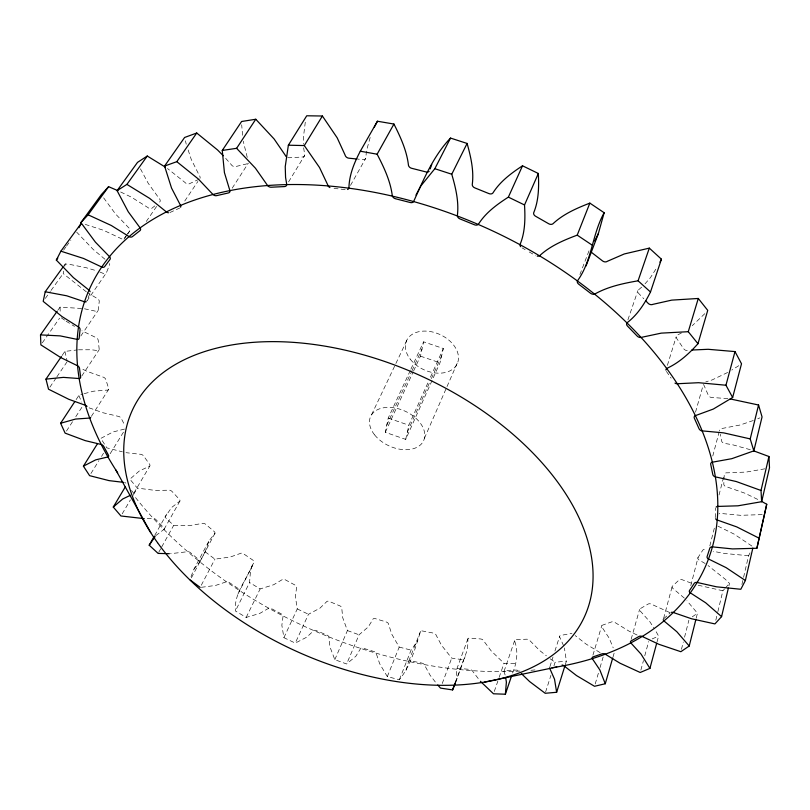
<?xml version="1.0" encoding="UTF-8"?>
<svg xmlns="http://www.w3.org/2000/svg" width="810" height="810" viewBox="0 0 810 810"><rect width="100%" height="100%" fill="white"/><g stroke="black" fill="none" stroke-linecap="round" stroke-linejoin="round"><path stroke-width="0.61" stroke-dasharray="4.05 3.04" d="M715.24 517.6L715.655 508.174M764.853 468.818L746.182 472.078L727.512 472.827A3.311 2.228 13.7 0 0 724.241 474.65L723.786 484.096A3.291 2.197 13.8 0 0 726.813 486.861L744.886 493.209L759.193 500.134M305.289 122.189L303.436 137.123L303.578 144.251M512.548 673.029C516.8 663.188 518.491 651.736 514.785 641.459A2.744 1.59 19.8 0 1 516.253 639.647L526.551 639.201A2.754 1.6 19.6 0 1 530.064 640.811L539.733 650.572L546.396 655.817M410.923 369.137L423.589 341.83L443.343 348.523L439.992 362.809L405.699 439.395L385.287 432.307L388.223 418.082L410.397 370.281M51.04 290.456L63.17 273.567L63.696 271.158M64.749 266.338L65.276 263.928L71.624 264.779L86.427 267.776L96.977 270.925M413.616 370.929L420.441 356.147L423.589 341.83M405.699 439.395L408.858 425.22L428.409 381.723M741.919 584.486L743.307 578.492M743.58 577.287L748.572 555.721L750.273 552.4M728.929 585.751L729.496 583.382L725.061 579.079L708.072 565.552M715.807 620.227L717.579 612.856M717.873 611.631L722.905 590.753L724.555 588.91M191.383 577.844L205.183 551.812L208.98 540.908L214.518 533.831A2.673 1.529 27.4 0 0 214.012 531.36L205.76 524.364A2.683 1.539 27.6 0 0 202.267 523.452L190.633 525.427L173.694 525.376L164.987 517.195L171.629 507.485L179.243 501.603A2.714 1.569 28.5 0 0 179.283 499.213L172.084 491.528A2.724 1.569 28.7 0 0 168.551 490.202L155.581 490.465L137.346 488.086L129.873 479.196L139.34 470.964L148.939 466.479A2.764 1.61 29.6 0 0 149.556 464.241L143.613 455.99A2.774 1.62 29.8 0 0 140.11 454.248L126.016 452.679M696.236 618.071L697.461 613.21L686.931 600.757M681.463 649.286L683.316 642.026M684.551 637.187L688.875 620.237M709.833 545.869L714.977 525.629M719.027 495.001L724.241 474.65M690.788 585.62L698.068 557.462L702.786 550.192A3.139 1.995 14.7 0 1 706.715 549.565M712.77 455.99L719.128 432.034M657.001 642.087L658.601 636.103L655.047 629.775M663.603 618.405L672.057 586.946M640.862 670.103L643.464 660.575M644.76 655.806L648.668 641.52M631.152 639.252L639.586 609.404M695.527 412.148L703.283 384.709M613.089 656.728L614.112 653.204M595.218 683.934L598.661 672.239M600.038 667.562L603.146 657.021M592.95 655.087L601.779 625.695M667.389 365.35L676.127 336.97M565.279 664.716L566.403 661.122L564.398 647.97M455.503 682.405L456.546 679.124L456.739 669.85A2.734 1.539 21 0 1 458.683 668.402L469.435 669.354A2.744 1.539 20.8 0 1 472.686 671.267L479.642 680.4M455.817 682.141L467.623 648.911L467.897 639.566A2.693 1.549 20.9 0 1 469.82 638.098L480.431 638.938A2.703 1.559 20.7 0 1 483.641 640.831L491.174 650.865L504.002 663.299L515.747 663.613M545.576 692.094L550.901 675.378M553.949 665.83L555.093 662.256L566.403 661.122M549.919 666.64L552.997 657.021M554.931 651.017L559.548 636.589M205.183 551.812L214.923 559.153L230.283 557.017L240.388 553.453A2.653 1.509 26.5 0 1 243.769 553.949L252.892 560.135A2.643 1.509 26.3 0 1 253.925 562.646L252.295 565.4C246.25 580.284 233.786 593.933 235.427 610.983L246.169 617.433L259.787 613.413L268.242 608.512A2.673 1.478 25.4 0 1 271.492 608.624L281.445 613.98A2.673 1.478 25.1 0 1 283.014 616.461L281.85 625.259L283.905 637.672L295.275 643.089L306.798 637.156L313.379 630.939A2.673 1.478 24.3 0 1 316.386 630.646L326.835 635.02A2.673 1.478 24 0 1 328.88 637.429L329.933 646.846L334.813 659.674L346.629 663.977L355.833 656.262L360.409 648.881A2.683 1.488 23.2 0 1 363.123 648.182L373.866 651.493A2.683 1.488 22.9 0 1 376.356 653.792L379.627 663.623L387.312 676.613L399.36 679.712C410.326 666.235 415.226 648.476 420.268 632.124A2.663 1.519 22 0 1 422.607 631.01L433.309 633.086A2.663 1.529 21.8 0 1 436.155 635.202L441.511 645.266L451.707 658.125L463.624 659.826L465.163 656.647M252.295 565.4L250.513 570.716L249.571 582.542L235.427 610.983M627.922 319.788L637.905 290.598M504.053 671.328L514.623 640.578M494.292 691.436L498.747 678.537M499.152 677.362L504.002 663.299M455.139 682.972L463.624 659.826M456.779 669.03L467.937 638.736M442.24 683.498L451.707 658.125M406.043 670.376L408.493 661.962A2.703 1.509 22.1 0 1 410.842 660.879L421.696 663.056A2.714 1.509 21.9 0 1 424.592 665.182L430.09 675.226L436.367 683.336M579.93 274.499L589.174 250.361M89.626 294.06L86.953 300.976L106.404 272.798L109.583 264.698A3.169 2.035 34.5 0 0 109.644 263.544M191.038 576.598L193.944 569.207L208.98 540.908M408.736 661.223L420.511 631.375M399.36 679.712L411.085 650.096L417.778 640.619M370.16 137.467L366.403 151.106L365.907 157.13A3.564 2.703 31.5 0 1 362.921 159.631L358.243 159.145M387.312 676.613L399.198 647.099L391.716 634.098L388.567 624.226A2.643 1.509 22.9 0 0 386.127 621.938L375.536 618.708A2.643 1.498 23.1 0 0 372.853 619.437L368.256 626.93L359.073 634.797L346.629 663.977M334.813 659.674L347.429 630.575L342.721 617.706L341.769 608.229A2.632 1.498 24 0 0 339.775 605.819L329.488 601.526A2.632 1.498 24.3 0 0 326.511 601.85L319.93 608.178L308.468 614.274L295.275 643.089M424.42 438.281L446.523 387.717M447.029 386.562L458.075 361.28M430.475 377.146L443.343 348.523M407.268 432.337L429.341 383.15M431.396 378.584L441.663 355.701M385.287 432.307L413.1 372.063M386.745 425.23L411.48 371.77M412.007 370.636L422.01 349.019M283.905 637.672L297.27 608.928L295.367 596.454L296.612 587.584A2.632 1.498 25.1 0 0 295.083 585.093L285.292 579.808A2.632 1.498 25.4 0 0 282.083 579.727L273.669 584.739L260.142 588.931L249.571 582.542M371.577 414.71L407.602 338.803M246.169 617.433L260.142 588.931M237.988 593.983L253.925 562.646M201.295 585.225L214.923 559.153M199.928 561.593L214.994 533.193M158.709 552.339L161.109 548.026M161.706 546.942L173.694 525.376M164.096 529.305L179.901 501.066M154.669 535.511L166.688 514.087M350.497 185.379L365.634 158.537M133.873 493.098L149.779 466.064M122.209 513.834L130.41 499.892M133.559 494.525L137.346 488.086M288.603 181.885L304.661 155.48M110.17 453.732L123.596 431.922M90.933 473.516L98.881 460.688M101.534 456.415L103.518 453.205M655.796 269.244L650.44 277.638L645.054 283.794M91.378 416.35L108.651 389.367M232.227 188.143L248.336 163.144M66.45 431.072L73.123 420.795M75.796 416.684L82.468 406.407M76.12 399.624L78.813 395.513L83.086 393.933M81.8 375.972L98.982 350.021M184.761 201.012L197.883 181.45M193.944 569.207L199.462 562.221A2.714 1.509 27.3 0 0 198.916 559.761L190.502 552.724A2.724 1.519 27.5 0 0 186.958 551.782L170.515 553.676M49.916 387.15L56.163 377.906M56.862 376.883L67.281 361.473M80.808 335.998L97.757 311.03M62.087 355.519L64.891 351.408L77.284 349.92M146.276 221.474L158.193 204.14M124.051 239.183L126.856 235.133M127.565 234.12L129.671 231.083A3.26 2.147 35.1 0 0 128.425 227.458L115.486 213.911L103.417 197.549M42.322 342.832L59.586 318.168M57.885 310.22L60.061 307.132L83.238 308.58M45.34 298.404L50.331 291.448M63.838 265.913L65.276 263.928M63.605 250.118L65.782 247.121M66.511 246.129L70.875 240.145M126.968 234.708L124.264 238.332A3.24 2.126 35 0 1 120.406 238.251L103.609 230.323L83.562 223.854M127.646 233.796L129.671 231.083M704.822 313.662L692.277 325.671M725.375 587.989L729.496 583.382M663.734 618.749L670.214 612.887M155.803 535.612L163.428 529.831A2.754 1.549 28.3 0 0 163.448 527.452L156.087 519.736A2.764 1.559 28.6 0 0 152.493 518.38L144.261 518.643M641.662 287.145L638.887 289.534A3.554 2.673 16.7 0 0 638.614 293.341L643.798 298.768M154.831 205.892L151.976 208.17A3.321 2.238 35.3 0 1 147.795 207.471L131.352 197.144L118.979 191.19M692.287 616.845L697.461 613.21M738.74 365.715L731.805 370.069M727.643 372.478L712.111 379.941L705.804 381.854M681.544 332.9L677.808 334.884A3.513 2.572 15 0 0 676.613 338.327L683.741 348.796A3.503 2.551 14.7 0 0 688.389 350.447M199.047 179.213L189.317 183.789A3.402 2.359 35.4 0 1 184.953 182.432L167.508 168.52M169.898 212.544L179.709 208.038M652.202 638.918L658.601 636.103M757.785 418.77L759.922 417.859M753.3 420.501L740.36 424.946L722.328 428.429A3.392 2.349 13.6 0 0 719.614 430.849M84.26 393.63L93.666 391.179L106.839 390.126A2.896 1.731 31.7 0 0 108.621 388.365L105.786 379.495A2.916 1.752 31.9 0 0 102.617 376.944L87.166 371.395L80.757 368.317M247.141 163.802L235.568 166.577A3.463 2.481 34.9 0 1 231.184 164.562L224.137 156.583M124.507 429.077L113.035 431.953L100.815 438.392L106.829 447.859L122.391 451.828M78.509 349.809L91.348 349.758L96.825 350.467A2.977 1.812 32.7 0 0 99.184 349.059L98.192 340.18A2.997 1.833 32.9 0 0 95.337 337.274L81.942 330.794M762.18 514.613L740.593 515.312L721.973 513.57A3.23 2.106 14.1 0 0 718.986 513.884M201.376 587.301L215.652 585.428L225.828 581.985A2.693 1.498 26.4 0 1 229.25 582.512L238.535 588.759A2.683 1.488 26.2 0 1 239.598 591.249M748.572 555.721L724.707 553.493L713.175 551.306M334.044 188.386L345.931 189.682M727.866 398.662L712.587 397.507A3.442 2.44 13.9 0 1 708.365 395.351L703.779 384.821M84.493 308.792L95.296 311.131A3.058 1.914 33.6 0 0 98.212 310.149L99.245 301.512A3.078 1.934 33.8 0 0 96.805 298.293L87.298 292.471M722.905 590.753L697.693 585.124M399.198 647.099L411.085 650.096M691.153 583.089L682.992 580.041A3.048 1.893 15.5 0 0 678.932 580.112L672.513 586.076A3.027 1.873 15.7 0 0 673.434 588.87L685.331 598.965M750.293 449.702L732.361 444.7L725.294 443.536A3.372 2.319 13.6 0 1 721.629 441.015L720.282 434.241M420.441 356.147L439.992 362.809M388.223 418.082L408.858 425.22M669.84 612.583L652.121 604.523A2.967 1.802 16.5 0 0 648.071 604.098L640.244 608.674A2.946 1.782 16.7 0 0 640.497 611.307L649.944 621.847L654.409 628.783M89.141 407.855L102.9 412.725L117.825 416.239A2.835 1.681 30.9 0 1 121.216 418.395L124.578 424.885M347.429 630.575L359.073 634.797M99.984 272.109L102.981 273.284A3.149 2.015 34.4 0 0 106.404 272.798M717.913 526.135L734.245 534.165L753.108 546.871M297.27 608.928L308.468 614.274M637.116 635.02L629.157 631.213L615.489 622.819A2.886 1.731 17.4 0 0 611.53 621.938L602.61 625.117A2.865 1.711 17.7 0 0 602.235 627.517L609.181 638.158L613.2 647.838M600.119 652.637L586.126 644.102L575.181 635.567M522.055 247.87L525.143 249.632M529.264 251.981L535.44 255.504M705.156 563.507L699.688 560.358A3.119 1.974 14.9 0 1 698.068 557.462M66.116 321.165L74.51 326.389M86.336 291.823L63.17 273.567M61.276 317.803L65.154 320.497M550.192 658.813L555.093 662.256M104.966 259.23L93.302 249.531L76.687 232.166M131.625 490.526L132.982 492.358A2.805 1.59 29.4 0 1 133.448 493.371M666.438 371.446L671.095 378.149M140.454 168.844L148.25 183.323L159.104 198.42A3.341 2.268 35.4 0 1 159.6 202.095M78.813 395.513L81.689 402.094M247.252 157.373L243.233 141.183M563.588 645.752L559.933 637.521A2.794 1.64 18.7 0 1 560.885 635.394L570.615 633.602A2.815 1.66 18.5 0 1 571.951 633.592M505.126 674.983L504.225 672.219A2.784 1.579 20 0 1 505.693 670.427L516.122 670.093A2.794 1.59 19.7 0 1 519.696 671.723M188.163 150.022L191.231 159.368L199.392 175.618A3.412 2.389 35.3 0 1 199.959 178.362M185.419 140.829L186.239 144.18M64.891 351.408L67.017 360.359M303.639 147.825L304.59 154.011A3.534 2.612 33.5 0 1 302.444 157.019L289.393 157.748A3.523 2.592 33.8 0 1 287.722 157.494M242.565 135.27L241.694 124.831M60.061 307.132L60.213 313.389M534.975 669.921A337.78 218.963 24.5 0 1 528.768 670.477M519.99 671.075A337.78 218.963 24.5 0 1 133.539 495.031M124.588 482.487A2.815 1.61 29.6 0 1 125.894 483.135M374.666 434.96A29.13 19.116 24.5 0 0 422.344 442.817A29.13 19.116 24.5 0 0 394.328 407.865A29.13 19.116 24.5 0 0 374.666 434.96M410.143 359.063A27.823 19.349 24.5 0 0 455.979 365.877A27.823 19.349 24.5 0 0 429.675 331.452A27.823 19.349 24.5 0 0 410.143 359.063"/><path stroke-width="1.21" d="M480.401 681.311L493.482 693.785L505.369 694.221L506.382 682.172L505.744 677.99M347.571 189.51A3.635 2.693 31.1 0 0 348.948 187.191C349.383 174.433 354.405 162.354 360.308 151.217L377.126 154.194C383.818 167.083 390.248 180.549 392.212 195.089A3.655 2.744 29.1 0 0 395.574 198.764L410.214 202.51A3.655 2.764 28.4 0 0 414.011 200.657C423.924 178.777 433.644 155.682 450.522 138.075L467.097 143.441C470.772 156.563 473.961 170.282 472.341 183.971A3.594 2.784 26 0 0 474.862 187.9L488.926 193.59A3.594 2.784 25.2 0 0 493.27 192.426C500.479 181.177 511.495 173.046 522.521 165.797L538.336 173.482C538.974 186.452 538.832 199.948 533.932 212.169A3.594 2.784 22.5 0 0 535.582 216.24L548.674 223.732A3.584 2.774 21.7 0 0 553.422 223.327C563.76 213.83 576.902 208.13 589.852 203.118L604.149 212.736C592.221 233.989 592.11 260.152 577.965 280.139A3.655 2.744 19.5 0 0 578.704 284.178L590.51 293.24A3.645 2.724 18.9 0 0 595.532 293.625C608.634 286.457 623.487 283.358 638.077 280.807L650.491 291.995C644.811 303.294 637.814 314.381 627.73 322.238A3.625 2.673 17.1 0 0 627.477 326.055L637.207 336.099A3.615 2.653 16.7 0 0 642.188 337.183L661.233 333.133L688.267 331.695L697.967 343.713C689.31 353.393 679.469 362.414 667.632 368.003A3.584 2.572 15.4 0 0 665.931 370.079M604.149 212.736L598.306 233.736L586.045 265.943M63.129 266.905L45.208 291.762L43.193 301.381L62.005 316.558L77.557 326.379A3.139 1.914 33.4 0 1 80.069 329.619L79.137 338.236A3.119 1.893 33.2 0 1 76.201 339.188L60.173 335.887L40.5 334.894L40.885 344.888L60.72 357.544L76.575 365.3A3.048 1.823 32.6 0 1 79.501 368.226L80.615 377.095A3.027 1.802 32.4 0 1 78.256 378.472L63.433 377.379L45.967 379.131L48.519 389.195L68.749 399.279L84.442 404.939A2.956 1.741 31.6 0 1 87.014 406.397M671.308 612.35A3.098 1.883 15.9 0 1 674.335 612.846L691.507 618.759L714.916 623.913L721.568 616.643L705.682 602.792L691.183 593.416A3.169 1.964 15.3 0 1 689.512 590.52L694.261 583.322A3.189 1.984 15.1 0 1 698.26 582.724L716.556 586.815L740.806 589.275L745.382 580.507L726.135 567.658L709.499 559.477A3.26 2.076 14.6 0 1 707.11 556.581L709.823 548.178A3.291 2.096 14.5 0 1 713.559 546.993L732.493 548.917L756.894 548.259L766.736 504.265L761.37 501.268M766.736 504.265L756.894 548.259M357.078 159.033L348.908 158.193A3.554 2.683 32 0 1 345.07 155.004L337.183 137.811L322.4 116.012L306.737 115.779L288.37 145.203L285.242 166.617L285.565 177.36L286.588 183.576A3.604 2.612 33 0 1 284.442 186.583L271.188 187.221A3.594 2.582 33.4 0 1 266.885 184.538L255.444 168.217L236.611 148.311L222.264 150.447L224.421 172.611L229.574 189.581A3.554 2.501 34.3 0 1 228.349 192.962L216.624 195.645A3.534 2.47 34.4 0 1 212.149 193.6L198.166 178.848L176.813 161.676L164.562 166.06L171.548 188.072L180.023 204.434A3.483 2.379 34.8 0 1 180.62 207.188M745.382 580.507L752.834 548.066M716.101 507.111A3.372 2.217 14.1 0 1 718.976 506.382L737.951 505.815L761.653 501.704L769.5 467.734L768.933 456.506L753.705 450.866M761.653 501.704L761.015 490.485L768.933 456.506M721.568 616.643L728.362 588.131M761.015 490.485L736.229 481.525L716.567 477.12A3.442 2.308 14.1 0 1 712.81 474.559L710.714 464.383A3.453 2.339 14.1 0 1 713.468 461.994L731.794 458.683L753.837 450.876L762.058 416.937L758.565 405.01L730.185 398.935M753.837 450.876L750.212 438.909L758.565 405.01M562.079 664.99A2.855 1.64 18.7 0 1 564.55 666.286L576.507 675.57L594.52 686.283L605.262 683.751L599.835 669.91L592.717 659.259A2.916 1.691 17.9 0 1 593.082 656.88L602.103 653.812A2.936 1.711 17.7 0 1 606.123 654.723L620.035 663.218L640.204 672.482L649.924 668.382L641.054 654.115L631.405 643.535A2.997 1.772 17 0 1 631.142 640.913L639.039 636.437A3.017 1.792 16.8 0 1 643.16 636.903L658.844 644.284L680.846 651.706L689.219 646.015L695.932 619.285M750.212 438.909L723.654 432.864L703.384 430.991A3.513 2.43 14.3 0 1 699.071 428.794L694.352 418.223A3.523 2.46 14.5 0 1 696.387 415.267L713.286 409.07L732.645 397.497L741.514 363.771L734.994 351.591L708.132 349.292L691.892 350.031M732.645 397.497L725.952 385.236L734.994 351.591M649.924 668.382L656.677 643.282M605.262 683.751L612.745 657.902M697.967 343.713L707.737 310.372L698.281 298.465L671.733 300.125L653.002 304.327A3.544 2.653 16.2 0 1 648.111 303.284L645.529 300.571M688.267 331.695L698.281 298.465M521.316 673.545L529.568 681.524L545.201 693.289L556.642 692.277L564.904 665.911M455.159 683.498L452.598 689.917L440.518 688.105L437.754 685.007M650.491 291.995L661.426 259.18L649.316 248.123L624.277 253.965L607.439 261.255A3.574 2.724 18.6 0 1 602.519 260.911L590.976 251.971M505.369 694.221L511.758 675.388M638.077 280.807L649.316 248.123M430.171 168.925L431.74 164.45M452.598 689.917L455.139 682.972M537.222 256.132A3.665 2.774 21.9 0 0 540.26 255.13C550.77 245.643 564.104 240.054 577.216 235.143L589.852 203.118M520.648 246.685A3.665 2.784 22.6 0 1 520.344 243.78C525.255 231.518 525.275 217.971 524.526 204.97L538.336 173.482M467.097 143.441L451.757 174.231C455.584 187.404 458.976 201.184 457.437 214.974A3.665 2.784 25.9 0 0 460.039 218.943L474.397 224.765A3.665 2.784 25.2 0 0 478.801 223.631C486.081 212.362 497.239 204.302 508.366 197.124L522.521 165.797M594.722 241.005L598.306 233.736M659.947 262.116L661.426 259.18M90.112 291.752A3.23 2.025 34.1 0 0 88.108 289.423L73.386 277.597L56.335 260.091L60.892 251.181L81.304 223.236L78.995 227.701M415.965 195.068L420.906 185.844L434.838 168.703L450.522 138.075M374.341 127.069L377.43 121.227L393.933 124.051C400.413 136.88 406.61 150.265 408.392 164.663A3.584 2.744 29.3 0 0 411.662 168.298L426.03 171.923A3.584 2.764 28.6 0 0 429.138 171.325M169.341 553.686L158.112 553.412L149.212 545.201L155.105 536.544M377.126 154.194L393.933 124.051M149.212 545.201L154.062 536.585M360.308 151.217L377.43 121.227M144.261 518.643L120.943 515.98L113.278 507.06L125.408 486.699M288.37 145.203L304.297 145.567L322.4 116.012M123.312 482.325L109.056 480.624L89.606 475.662L83.41 466.165L97.463 443.738M83.41 466.165L95.681 459.867L107.234 457.113A2.865 1.65 30.4 0 0 108.418 455.099L103.771 446.431A2.886 1.671 30.7 0 0 100.329 444.255L85.192 440.62L65.114 433.127L60.618 423.245L74.763 401.669M236.611 148.311L255.768 119.252L274.094 138.945L285.181 155.115A3.523 2.592 33.8 0 0 286.183 156.522M222.264 150.447L241.613 121.49L255.768 119.252M45.967 379.131L61.378 356.542M176.813 161.676L196.729 133.012L217.566 149.971L223.317 155.763M164.562 166.06L184.599 137.477L196.729 133.012M40.5 334.894L57.166 311.242M60.892 251.181L83.582 258.471L100.703 266.541A3.301 2.116 34.6 0 0 104.601 266.652L109.988 259.433A3.321 2.136 34.7 0 0 108.682 255.798L95.398 242.129L80.899 222.608L88.098 214.812L111.274 225.474L128.071 235.943A3.382 2.228 34.9 0 0 132.314 236.682L139.968 230.658A3.402 2.258 34.9 0 0 139.431 226.972L128.233 211.754L117.096 190.674L126.907 184.386L147.268 156.026L165.463 167.204M117.096 190.674L137.518 162.375L147.268 156.026M80.899 222.608L101.412 194.532L108.611 186.685L117.855 190.654M88.098 214.812L108.611 186.685M56.335 260.091L57.793 258.096M113.278 507.06L122.745 498.96L130.481 495.244M60.618 423.245L75.583 419.053L88.887 418.122A2.946 1.721 31.4 0 0 90.71 417.383M484.663 682.071L556.774 667.005M725.952 385.236L698.585 382.705L678.486 383.687A3.574 2.551 15.2 0 1 674.983 383.13M45.208 291.762L66.673 295.782L83.501 301.431A3.21 1.995 34 0 0 86.255 301.745M434.838 168.703L451.757 174.231M508.366 197.124L524.526 204.97M759.021 538.144L736.746 526.905L718.338 520.395A3.351 2.187 14.2 0 1 715.584 518.785M126.907 184.386L149.678 198.399L165.453 211.157A3.463 2.359 34.9 0 0 168.48 212.767M577.216 235.143L591.847 244.924M190.239 580.011L200.161 587.392M689.219 646.015L676.826 631.719L664.686 621.543A3.078 1.863 16.1 0 1 663.279 619.61M304.297 145.567L319.545 167.569L327.736 184.893A3.635 2.683 31.6 0 0 329.913 187.586M115.698 469.78L150.761 532.666M556.642 692.277L554.526 679.195L549.919 668.766A2.845 1.63 18.9 0 1 549.534 667.845M117.663 472.837A337.78 218.963 24.5 0 1 241.39 188.568A337.78 218.963 24.5 0 1 677.676 384.375A337.78 218.963 24.5 0 1 552.015 667.774M157.535 542.659A248.528 151.126 24.5 0 0 563.922 645.56A248.528 151.126 24.5 0 0 353.747 352.228A248.528 151.126 24.5 0 0 157.535 542.659"/></g></svg>
